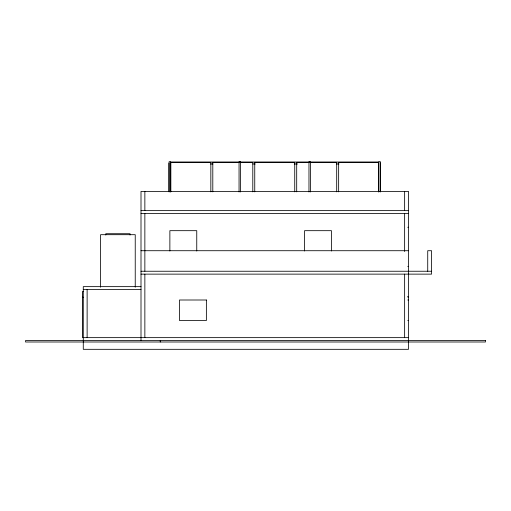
<?xml version="1.0" encoding="UTF-8"?>
<svg xmlns="http://www.w3.org/2000/svg" width="511" height="511" viewBox="0 0 511 511"><rect width="100%" height="100%" fill="white"/><g stroke="black" fill="none" stroke-linecap="round" stroke-linejoin="round"><path stroke-width="0.77" d="M170.668 162.032L378.817 162.032M309.244 162.345L296.693 162.345L296.693 191.855M310.809 162.345L336.692 162.345L336.692 191.855M210.545 163.986L212.934 163.986M252.811 163.986L255.206 163.986M294.279 163.986L297.472 163.986M336.551 163.986L338.94 163.986M141.004 210.628L408.481 210.628M141.004 213.515L408.481 213.515M407.746 227.254L408.481 227.254M141.004 250.716L408.481 250.716M407.746 266.359L408.481 266.359M141.004 271.245L431.571 271.245M141.004 274.132L431.571 274.132L431.571 250.716L427.726 250.716L427.726 271.245M141.004 286.639L83.28 286.639L83.28 340.524M83.28 289.526L141.004 289.526M83.28 291.455L82.546 291.455L82.546 337.637L408.481 337.637M407.746 296.578L408.481 296.578M407.746 297.07L408.481 297.07M82.546 297.223L83.28 297.223M407.746 300.002L408.481 300.002M407.746 320.531L408.481 320.531M408.481 340.524L408.481 191.389L141.004 191.389L141.004 340.524M408.481 341.259L408.481 349.32L83.28 349.32L83.28 341.259M404.635 191.389L404.635 210.628M404.635 213.515L404.635 251.476M404.635 274.132L404.635 337.637M380.593 163.009L380.593 191.58M380.35 191.989L380.35 161.68L378.881 161.68L378.881 191.989M378.638 191.855L378.638 162.345L338.646 162.345L338.646 191.855M331.454 251.01L331.454 230.678L304.569 230.678L304.569 251.01M310.433 191.989L310.433 161.68L308.97 161.68L308.97 191.989M294.738 191.855L294.738 162.345L254.746 162.345L254.746 191.855M252.792 191.855L252.792 162.345L212.8 162.345L212.8 191.855M240.521 191.989L240.521 161.68L239.052 161.68L239.052 191.989M210.839 191.855L210.839 162.345L170.846 162.345L170.846 191.855M196.754 251.01L196.754 230.678L169.869 230.678L169.869 251.01M170.604 191.989L170.604 161.68L169.135 161.68L169.135 191.989M168.892 163.009L168.892 191.58M160.25 340.524L160.25 341.993M144.856 191.389L144.856 210.628M144.856 213.515L144.856 271.245M144.856 274.132L144.856 337.637M135.236 287.208L135.236 234.69L100.597 234.69L100.597 287.208M130.037 235.015L130.037 233.712L105.79 233.712L105.79 235.015M87.126 289.526L87.126 337.637M206.374 300.002L179.489 300.002L179.489 320.531L206.374 320.531L206.374 300.002M485.45 340.524L25.55 340.524L25.55 341.993L485.45 341.993L485.45 340.524"/></g></svg>
